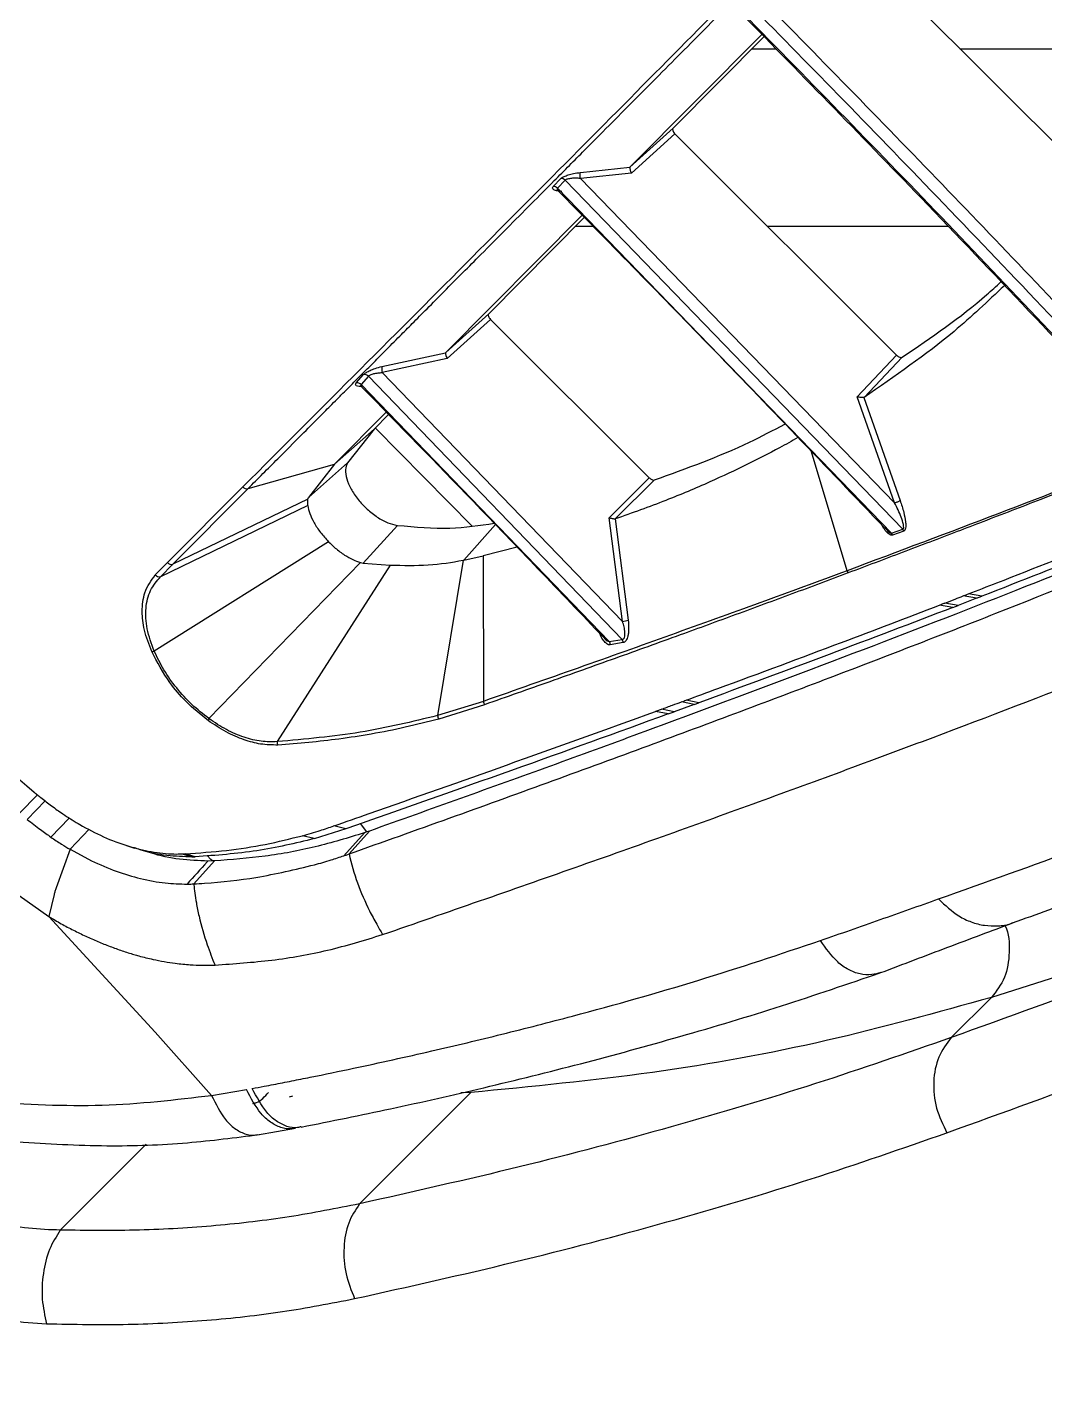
# Model space of a CAD drawing. Extents: x 939 to 1039, y 781 to 934.
# Drawn here: x 1020.95 to 1024.659, y 868.521 to 873.499 of the extents above; entities that cross this region are included whole.
import ezdxf

# ---------------------------------------------------------------- set-up
doc = ezdxf.new("R2010")
doc.units = 0
doc.header["$MEASUREMENT"] = 0
doc.layers.add('1', color=4, linetype='Continuous')

# ---------------------------------------------------------------- blocks, each defined once
blk = doc.blocks.new('Envoy')
at = {"layer": '1', "color": 3, "linetype": 'Continuous', "lineweight": 25}
for p, q in [((85.329, 74.6127), (86.193, 73.7501)), ((84.4929, 73.8152), (84.9731, 74.2987)), ((84.9813, 74.2903), (84.6502, 73.9569)), ((84.9377, 74.2464), (85.0241, 74.2464)), ((85.6958, 74.2464), (86.2106, 74.2464)), ((84.6502, 73.9569), (84.4929, 73.8152)), ((84.6569, 73.9361), (84.498, 73.7928)), ((84.6569, 73.9361), (85.4652, 73.1292)), ((84.2133, 73.7444), (84.2414, 73.7734)), ((84.498, 73.7928), (84.3121, 73.7733)), ((84.3121, 73.7733), (85.4579, 72.591)), ((84.3123, 73.7952), (84.4922, 73.8141)), ((84.4922, 73.8141), (84.4929, 73.8152)), ((84.2568, 73.7669), (84.2287, 73.738)), ((85.446, 72.4804), (84.2287, 73.738)), ((85.4873, 72.495), (84.2568, 73.7669)), ((83.8211, 73.139), (84.3183, 73.6394)), ((84.3265, 73.6311), (83.9781, 73.2803)), ((84.295, 73.5994), (84.3576, 73.5994)), ((84.9942, 73.5994), (85.6521, 73.5994)), ((83.9781, 73.2803), (83.8211, 73.139)), ((83.9849, 73.2595), (83.8266, 73.1171)), ((83.9849, 73.2595), (84.5629, 72.6824)), ((83.5885, 73.0877), (83.8205, 73.1383)), ((83.8205, 73.1383), (83.8211, 73.139)), ((85.3212, 72.9773), (85.4652, 73.1292)), ((83.8266, 73.1171), (83.59, 73.0657)), ((85.3465, 72.9755), (85.4852, 73.1218)), ((83.4953, 73.028), (83.5216, 73.0585)), ((83.5394, 73.0524), (83.5133, 73.022)), ((84.4648, 72.0932), (83.5394, 73.0524)), ((83.59, 73.0657), (84.4658, 72.1588)), ((83.5133, 73.022), (84.4175, 72.0852)), ((83.5162, 73.0133), (83.5155, 73.013)), ((85.4579, 72.591), (85.3212, 72.9773)), ((85.3465, 72.9755), (85.3451, 72.9749)), ((85.3451, 72.9749), (85.4778, 72.5992)), ((83.4163, 72.732), (83.6046, 72.9214)), ((83.613, 72.9128), (83.56, 72.8594)), ((83.56, 72.8594), (83.4163, 72.732)), ((83.56, 72.8594), (83.4633, 72.7365)), ((83.5644, 72.8638), (83.9192, 72.5041)), ((85.2845, 72.3435), (85.155, 72.7767)), ((83.1006, 72.6428), (83.4163, 72.732)), ((83.4633, 72.7365), (83.3212, 72.6104)), ((83.4163, 72.732), (83.3212, 72.6104)), ((84.4168, 72.5363), (84.5629, 72.6824)), ((84.4391, 72.532), (84.5818, 72.6743)), ((82.8068, 72.3731), (83.0815, 72.6491)), ((82.826, 72.3667), (83.1006, 72.6428)), ((83.3185, 72.5815), (82.7812, 72.3215)), ((83.3187, 72.6045), (82.826, 72.3667)), ((83.3185, 72.5815), (83.3187, 72.6045)), ((83.3187, 72.6045), (83.3212, 72.6104)), ((84.4658, 72.1588), (84.4168, 72.5363)), ((84.4391, 72.532), (84.4862, 72.1632)), ((83.6449, 72.5087), (83.5207, 72.3714)), ((84.0027, 72.5114), (83.8872, 72.382)), ((85.446, 72.4804), (85.4873, 72.495)), ((85.491, 72.4877), (85.4497, 72.4729)), ((83.3939, 72.4492), (82.7585, 72.0499)), ((84.0812, 72.4293), (83.9576, 72.3972)), ((83.885, 72.3815), (83.7917, 71.8155)), ((83.885, 72.3815), (83.8872, 72.382)), ((83.8872, 72.382), (83.9576, 72.3972)), ((83.9576, 72.3972), (83.9584, 71.8672)), ((82.7624, 72.328), (82.8068, 72.3731)), ((82.7812, 72.3215), (82.826, 72.3667)), ((83.51, 72.3735), (82.9577, 71.8041)), ((83.6186, 72.364), (83.2066, 71.7203)), ((83.51, 72.3735), (83.5207, 72.3714)), ((83.5207, 72.3714), (83.6186, 72.364)), ((85.7564, 72.243), (85.6896, 72.2172)), ((85.7564, 72.243), (85.7076, 72.2514)), ((85.7754, 72.2503), (85.7266, 72.2588)), ((85.7564, 72.243), (85.7754, 72.2503)), ((85.6697, 72.2095), (85.6211, 72.218)), ((85.6896, 72.2172), (85.641, 72.2257)), ((85.6697, 72.2095), (85.6896, 72.2172)), ((84.3966, 72.1012), (84.4031, 72.0935)), ((84.4175, 72.0852), (84.4648, 72.0932)), ((84.4686, 72.0814), (84.4213, 72.0733)), ((83.9584, 71.8672), (83.7917, 71.8155)), ((83.9627, 71.8547), (83.7956, 71.8027)), ((84.6325, 71.8212), (84.586, 71.8307)), ((84.6539, 71.829), (84.6074, 71.8385)), ((84.6325, 71.8212), (84.6539, 71.829)), ((84.7275, 71.856), (84.6539, 71.829)), ((84.7275, 71.856), (84.6809, 71.8653)), ((84.7441, 71.862), (84.6975, 71.8714)), ((84.7275, 71.856), (84.7441, 71.862)), ((82.333, 71.5265), (82.2677, 71.4598)), ((82.3614, 71.5039), (82.2957, 71.4369)), ((82.4489, 71.4419), (82.3821, 71.372)), ((82.4516, 71.3277), (82.5211, 71.4007)), ((82.4809, 71.4217), (82.4867, 71.4184)), ((83.4572, 71.4024), (83.3414, 71.3665)), ((83.4572, 71.4024), (83.4134, 71.413)), ((83.5245, 71.3879), (83.45, 71.3043)), ((83.5431, 71.3943), (83.4686, 71.3108)), ((83.5335, 71.391), (83.5108, 71.4213)), ((83.5335, 71.391), (83.5244, 71.3879)), ((83.543, 71.3943), (83.5335, 71.391)), ((82.6579, 71.3415), (82.6865, 71.3323)), ((83.3414, 71.3666), (83.299, 71.3774)), ((82.4516, 71.3277), (82.4006, 71.1872)), ((82.4516, 71.3277), (82.5295, 71.2861)), ((82.86, 71.3109), (82.8716, 71.3114)), ((82.86, 71.3109), (82.8961, 71.2999)), ((82.9083, 71.3003), (82.8716, 71.3114)), ((82.8961, 71.2999), (82.9083, 71.3003)), ((82.978, 71.2855), (82.9025, 71.2018)), ((82.9715, 71.2852), (82.954, 71.2847)), ((82.9779, 71.2855), (82.9715, 71.2852)), ((82.1775, 71.2215), (82.3747, 71.0824)), ((82.3935, 71.1631), (82.3747, 71.0824)), ((82.3746, 71.0823), (82.7615, 70.6606)), ((85.8104, 70.7877), (85.6641, 70.6414)), ((82.7615, 70.6606), (82.9679, 70.4307)), ((82.9679, 70.4308), (83.0951, 70.4518)), ((83.9125, 70.441), (83.507, 70.0354)), ((83.9125, 70.441), (83.8767, 70.44)), ((83.2624, 70.4274), (83.2505, 70.4244)), ((83.1347, 70.2871), (83.2731, 70.3108)), ((82.7294, 70.2526), (82.4161, 69.9394))]:
    blk.add_line(p, q, dxfattribs=at)
for centre, radius, start, end in [((84.2416, 73.7523), 0.021, 43.9909, 90.7619), ((84.2136, 73.7233), 0.021, 44.0308, 90.8951), ((83.6312, 73.0796), 0.0435, 169.31, 198.7564), ((83.4984, 73.0074), 0.0209, 44.4631, 98.4744), ((83.5245, 73.0377), 0.0209, 44.48, 98.0369), ((83.0967, 72.6629), 0.0205, 222.3086, 281.1047), ((85.4277, 72.4667), 0.0229, 15.5859, 36.712), ((85.4691, 72.4813), 0.0228, 16.1005, 36.8689), ((82.7778, 72.342), 0.0208, 222.3726, 279.4782), ((82.8221, 72.3869), 0.0206, 222.09, 281.0106), ((85.3071, 72.3492), 0.0233, 194.2761, 216.5812), ((84.4608, 72.2333), 0.0746, 273.8488, 289.9563), ((84.3981, 72.0724), 0.0232, 2.244, 33.3997), ((84.4454, 72.0804), 0.0232, 2.7002, 33.4447), ((82.7491, 72.0798), 0.0313, 270.6967, 287.5637), ((83.9828, 71.8686), 0.0245, 183.133, 214.445), ((82.9937, 71.7829), 0.0418, 149.4958, 159.7051), ((83.8166, 71.8161), 0.0249, 181.3268, 212.4437), ((83.2329, 71.7193), 0.0264, 177.9619, 205.5999)]:
    blk.add_arc(centre, radius, start, end, dxfattribs=at)
for points, knots in [([(89.809, 73.1964), (89.5672, 73.5178), (89.0861, 74.1572), (88.3075, 75.0685), (87.5102, 75.9534), (86.6882, 76.8119), (85.853, 77.645), (85.0072, 78.4568), (84.1409, 79.2387), (83.2433, 79.9958), (82.6155, 80.4655), (82.2998, 80.7017)], [0, 0, 0, 0, 0.113392, 0.225638, 0.337341, 0.448782, 0.560233, 0.669481, 0.778832, 0.888788, 1, 1, 1, 1]), ([(89.328, 72.7152), (89.2397, 72.8472), (89.0613, 73.1138), (88.7803, 73.5116), (88.4858, 73.9122), (88.1769, 74.3146), (87.8627, 74.707), (87.4882, 75.1562), (87.0421, 75.6661), (86.5027, 76.2493), (85.999, 76.7651), (85.5506, 77.2057), (85.1753, 77.5621), (84.8055, 77.9012), (84.4419, 78.2231), (84.0738, 78.5375), (83.6188, 78.9116), (83.0729, 79.3368), (82.4454, 79.7963), (82.0222, 80.0809), (81.8136, 80.2212)], [0, 0, 0, 0, 0.044709, 0.090349, 0.13691, 0.18438, 0.232745, 0.277955, 0.348418, 0.422679, 0.500679, 0.550525, 0.598903, 0.645795, 0.691185, 0.735062, 0.781563, 0.856423, 0.929252, 1, 1, 1, 1]), ([(84.6635, 76.8839), (84.6478, 76.8681), (84.6149, 76.835), (84.5621, 76.7819), (84.5039, 76.7234), (84.4398, 76.6589), (84.3698, 76.5885), (84.2897, 76.508), (84.2072, 76.425), (84.1239, 76.3413), (84.0461, 76.263), (83.9697, 76.1861), (83.905, 76.121), (83.8517, 76.0673), (83.8069, 76.0223), (83.7593, 75.9743), (83.7087, 75.9234), (83.6551, 75.8693), (83.5733, 75.7868), (83.464, 75.6766), (83.3184, 75.53), (83.161, 75.3716), (82.9909, 75.2005), (82.8182, 75.0267), (82.682, 74.8896), (82.5835, 74.7905), (82.5218, 74.7284), (82.4578, 74.6639), (82.3914, 74.5971), (82.3226, 74.5278), (82.2658, 74.4706), (82.2219, 74.4264), (82.1848, 74.389), (82.135, 74.339), (82.0674, 74.2709), (81.9835, 74.1864), (81.8829, 74.0851), (81.8094, 74.011), (81.77, 73.9713)], [0, 0, 0, 0, 0.020725, 0.043459, 0.068203, 0.094957, 0.123719, 0.154491, 0.191833, 0.221797, 0.251605, 0.281257, 0.308509, 0.323986, 0.340419, 0.357809, 0.376156, 0.395459, 0.415718, 0.463883, 0.511317, 0.567457, 0.624789, 0.681766, 0.736941, 0.755717, 0.775071, 0.795005, 0.815518, 0.83661, 0.858281, 0.867297, 0.876345, 0.891858, 0.911979, 0.93671, 0.96605, 1, 1, 1, 1]), ([(84.668, 76.8614), (84.5714, 76.7645), (84.3782, 76.5706), (84.0587, 76.2507), (83.7216, 75.9129), (83.3681, 75.5577), (82.9987, 75.1868), (82.6116, 74.7965), (82.2074, 74.3879), (81.92, 74.0974), (81.7763, 73.9522)], [0, 0, 0, 0, 0.1249883, 0.249985, 0.3749887, 0.4999977, 0.625005, 0.7500087, 0.8750078, 1, 1, 1, 1]), ([(83.0815, 72.6491), (83.2259, 72.7936), (83.5147, 73.0827), (83.9207, 73.4895), (84.3085, 73.8791), (84.677, 74.2509), (85.0294, 74.6072), (85.3647, 74.9469), (85.682, 75.2689), (85.8741, 75.4638), (85.9702, 75.5613)], [0, 0, 0, 0, 0.124992, 0.249991, 0.374994, 0.500001, 0.625009, 0.750013, 0.875011, 1, 1, 1, 1]), ([(83.1006, 72.6428), (83.1368, 72.6791), (83.2023, 72.7449), (83.2889, 72.8319), (83.3546, 72.8979), (83.3998, 72.9433), (83.4265, 72.9702), (83.4515, 72.9953), (83.4813, 73.0253), (83.5207, 73.0649), (83.5599, 73.1043), (83.6043, 73.149), (83.6507, 73.1957), (83.7022, 73.2474), (83.7562, 73.3017), (83.8179, 73.3639), (83.8833, 73.4296), (83.9593, 73.5061), (84.0424, 73.5897), (84.1317, 73.6796), (84.2263, 73.7748), (84.3209, 73.87), (84.4167, 73.9665), (84.5114, 74.0618), (84.6065, 74.1576), (84.7053, 74.2571), (84.8046, 74.3572), (84.9105, 74.4638), (85.0189, 74.5732), (85.1282, 74.6833), (85.2352, 74.7912), (85.3396, 74.8966), (85.5044, 75.0629), (85.7284, 75.2893), (85.9035, 75.4666), (85.9927, 75.5568)], [0, 0, 0, 0, 0.031102, 0.056282, 0.075541, 0.088878, 0.096293, 0.099337, 0.111164, 0.122963, 0.134733, 0.146474, 0.1633, 0.177064, 0.193684, 0.213162, 0.234458, 0.254875, 0.284974, 0.313681, 0.340994, 0.377161, 0.406953, 0.436616, 0.472631, 0.504105, 0.538698, 0.576408, 0.616164, 0.655115, 0.695362, 0.734534, 0.772763, 0.884269, 1, 1, 1, 1]), ([(85.5108, 75.0366), (85.6068, 74.9381), (85.8087, 74.731), (86.1239, 74.4027), (86.4658, 74.0415), (86.8338, 73.6465), (87.0851, 73.3696), (87.2156, 73.226)], [0, 0, 0, 0, 0.165885, 0.348821, 0.548818, 0.765883, 1, 1, 1, 1]), ([(85.5611, 75.0519), (85.8287, 74.7762), (86.3639, 74.2249), (86.8837, 73.6593), (87.1436, 73.3764)], [0, 0, 0, 0, 0.4999478, 1, 1, 1, 1]), ([(85.4804, 75.0043), (85.5314, 74.9521), (85.632, 74.849), (85.7756, 74.7008), (85.9057, 74.5658), (86.0178, 74.449), (86.1119, 74.3503), (86.1912, 74.267), (86.2796, 74.1737), (86.3944, 74.0521), (86.5497, 73.8864), (86.7384, 73.6833), (86.9499, 73.4537), (87.0973, 73.2908), (87.1715, 73.2089)], [0, 0, 0, 0, 0.088769, 0.175087, 0.25106, 0.316688, 0.371969, 0.416904, 0.456579, 0.528271, 0.620327, 0.732748, 0.86553, 1, 1, 1, 1]), ([(87.1947, 73.1903), (86.9137, 73.498), (86.3516, 74.1133), (85.771, 74.7116), (85.4807, 75.0107)], [0, 0, 0, 0, 0.500025, 1, 1, 1, 1]), ([(86.3972, 72.8792), (86.2634, 73.0218), (86.0034, 73.2989), (85.6208, 73.6986), (85.2594, 74.072), (85.0245, 74.3112), (84.911, 74.4269)], [0, 0, 0, 0, 0.273502, 0.531333, 0.773495, 1, 1, 1, 1]), ([(84.9654, 74.4352), (85.1954, 74.2004), (85.6555, 73.7308), (86.1072, 73.2533), (86.333, 73.0145)], [0, 0, 0, 0, 0.499965, 1, 1, 1, 1]), ([(84.8781, 74.3963), (85.1041, 74.1657), (85.5963, 73.6637), (86.0784, 73.1521), (86.3392, 72.8755)], [0, 0, 0, 0, 0.4592433, 1, 1, 1, 1]), ([(86.3661, 72.8541), (86.1212, 73.1141), (85.6314, 73.6342), (85.1314, 74.1446), (84.8814, 74.3998)], [0, 0, 0, 0, 0.500017, 1, 1, 1, 1]), ([(84.6502, 73.9569), (84.6494, 73.9558), (84.648, 73.9535), (84.649, 73.948), (84.6518, 73.9418), (84.6552, 73.938), (84.6569, 73.9361)], [0, 0, 0, 0, 0.256602, 0.510394, 0.754964, 1, 1, 1, 1]), ([(84.2414, 73.7734), (84.2428, 73.7746), (84.2456, 73.7771), (84.2542, 73.7816), (84.2679, 73.7867), (84.2885, 73.792), (84.3038, 73.7941), (84.3123, 73.7952)], [0, 0, 0, 0, 0.120645, 0.245368, 0.458191, 0.700152, 1, 1, 1, 1]), ([(84.3121, 73.7733), (84.3066, 73.7738), (84.2957, 73.7747), (84.2794, 73.774), (84.2673, 73.7719), (84.2599, 73.7694), (84.2578, 73.7677), (84.2568, 73.7669)], [0, 0, 0, 0, 0.263333, 0.522141, 0.769651, 0.887111, 1, 1, 1, 1]), ([(84.3121, 73.7733), (84.3118, 73.7757), (84.3113, 73.7803), (84.3111, 73.7867), (84.3114, 73.7921), (84.312, 73.7941), (84.3123, 73.7952)], [0, 0, 0, 0, 0.264673, 0.500022, 0.735365, 1, 1, 1, 1]), ([(84.4922, 73.8141), (84.4921, 73.8132), (84.4919, 73.8113), (84.4929, 73.8061), (84.495, 73.7997), (84.497, 73.7952), (84.498, 73.7928)], [0, 0, 0, 0, 0.229815, 0.481901, 0.73009, 1, 1, 1, 1]), ([(84.2448, 73.7259), (84.2375, 73.7266), (84.2242, 73.7279), (84.2131, 73.7329), (84.2092, 73.7385), (84.212, 73.7425), (84.2133, 73.7444)], [0, 0, 0, 0, 0.327748, 0.598071, 0.816037, 1, 1, 1, 1]), ([(84.2268, 73.733), (84.4111, 73.5454), (84.8118, 73.1376), (85.2066, 72.7241), (85.4198, 72.5008)], [0, 0, 0, 0, 0.459999, 1, 1, 1, 1]), ([(84.2287, 73.738), (84.2281, 73.7371), (84.227, 73.7352), (84.2277, 73.7319), (84.2303, 73.7299), (84.2318, 73.7287)], [0, 0, 0, 0, 0.28994, 0.592158, 1, 1, 1, 1]), ([(91.2045, 73.4525), (90.9784, 73.2902), (90.5261, 72.9657), (89.8102, 72.5201), (89.0674, 72.1052), (88.2956, 71.724), (87.4955, 71.3766), (86.6699, 71.0606), (86.0969, 70.8786), (85.8104, 70.7877)], [0, 0, 0, 0, 0.142857, 0.285714, 0.428571, 0.571429, 0.714286, 0.857143, 1, 1, 1, 1]), ([(85.8579, 73.3825), (85.7978, 73.3259), (85.64, 73.1769), (85.4588, 73.0526), (85.3465, 72.9755)], [0, 0, 0, 0, 0.380411, 1, 1, 1, 1]), ([(85.4852, 73.1218), (85.5917, 73.194), (85.7175, 73.2792), (85.828, 73.3806), (85.845, 73.3961)], [0, 0, 0, 0, 0.846466, 1, 1, 1, 1]), ([(88.3706, 73.3471), (88.2889, 73.3074), (88.123, 73.2268), (87.8463, 73.0972), (87.5429, 72.9592), (87.2098, 72.8121), (86.8463, 72.6563), (86.4569, 72.4944), (85.9973, 72.3089), (85.4647, 72.1007), (84.8503, 71.8683), (84.2136, 71.6339), (83.7653, 71.4737), (83.543, 71.3943)], [0, 0, 0, 0, 0.073434, 0.149042, 0.226912, 0.307125, 0.389668, 0.474472, 0.55786, 0.670736, 0.782355, 0.892082, 1, 1, 1, 1]), ([(83.9781, 73.2803), (83.9774, 73.2792), (83.9759, 73.2769), (83.9769, 73.2714), (83.9798, 73.2652), (83.9832, 73.2614), (83.9849, 73.2595)], [0, 0, 0, 0, 0.254743, 0.507516, 0.753221, 1, 1, 1, 1]), ([(83.4686, 71.3108), (83.5911, 71.3544), (83.959, 71.4856), (84.5441, 71.6987), (85.2091, 71.9476), (85.834, 72.1895), (86.4154, 72.423), (86.9533, 72.6483), (87.446, 72.8637), (87.8984, 73.0695), (88.161, 73.196), (88.2922, 73.2592)], [0, 0, 0, 0, 0.059169, 0.177623, 0.296079, 0.414529, 0.53298, 0.649693, 0.766504, 0.883304, 1, 1, 1, 1]), ([(83.8205, 73.1383), (83.8203, 73.1374), (83.8199, 73.1355), (83.821, 73.1303), (83.8232, 73.1238), (83.8254, 73.1194), (83.8266, 73.1171)], [0, 0, 0, 0, 0.233745, 0.48865, 0.733831, 1, 1, 1, 1]), ([(85.4652, 73.1292), (85.4669, 73.1276), (85.4705, 73.1244), (85.4763, 73.1215), (85.4817, 73.1203), (85.484, 73.1213), (85.4852, 73.1218)], [0, 0, 0, 0, 0.245475, 0.493035, 0.743966, 1, 1, 1, 1]), ([(83.5216, 73.0585), (83.5228, 73.0598), (83.5254, 73.0624), (83.5331, 73.0676), (83.5456, 73.074), (83.5652, 73.0818), (83.5801, 73.0856), (83.5885, 73.0877)], [0, 0, 0, 0, 0.119803, 0.242112, 0.452944, 0.691239, 1, 1, 1, 1]), ([(83.5155, 73.0147), (83.5118, 73.0146), (83.5025, 73.0142), (83.4947, 73.0171), (83.4913, 73.0219), (83.494, 73.0261), (83.4953, 73.028)], [0, 0, 0, 0, 0.205767, 0.517419, 0.780434, 1, 1, 1, 1]), ([(83.5394, 73.0524), (83.5403, 73.0533), (83.5421, 73.0551), (83.5486, 73.0585), (83.5594, 73.0622), (83.5746, 73.0651), (83.5849, 73.0655), (83.59, 73.0657)], [0, 0, 0, 0, 0.115776, 0.234875, 0.482836, 0.739883, 1, 1, 1, 1]), ([(83.5157, 73.0135), (83.5144, 73.0145), (83.5121, 73.0161), (83.5117, 73.0192), (83.5128, 73.0211), (83.5133, 73.022)], [0, 0, 0, 0, 0.412803, 0.711572, 1, 1, 1, 1]), ([(83.5153, 73.0131), (83.6507, 72.8746), (83.9463, 72.5723), (84.238, 72.2664), (84.3961, 72.1007)], [0, 0, 0, 0, 0.458219, 1, 1, 1, 1]), ([(85.3451, 72.9749), (85.344, 72.9747), (85.3416, 72.9744), (85.3358, 72.9747), (85.3287, 72.9756), (85.3237, 72.9767), (85.3212, 72.9773)], [0, 0, 0, 0, 0.208738, 0.461611, 0.721606, 1, 1, 1, 1]), ([(84.5818, 72.6743), (84.7001, 72.7169), (84.8656, 72.7766), (85.0151, 72.8555), (85.0577, 72.8781)], [0, 0, 0, 0, 0.714676, 1, 1, 1, 1]), ([(85.1052, 72.8286), (85.0829, 72.8161), (85.0228, 72.7824), (84.9162, 72.7279), (84.7786, 72.6634), (84.6186, 72.5959), (84.5011, 72.554), (84.4391, 72.532)], [0, 0, 0, 0, 0.107662, 0.289817, 0.499257, 0.735985, 1, 1, 1, 1]), ([(83.4633, 72.7365), (83.4601, 72.7286), (83.4537, 72.7128), (83.4589, 72.679), (83.4747, 72.6415), (83.5006, 72.6029), (83.534, 72.5671), (83.5716, 72.5376), (83.6105, 72.5161), (83.6334, 72.5112), (83.6449, 72.5087)], [0, 0, 0, 0, 0.125007, 0.250005, 0.375, 0.500001, 0.625002, 0.750003, 0.875004, 1, 1, 1, 1]), ([(86.3538, 72.7523), (86.1836, 72.6858), (85.8432, 72.5526), (85.4708, 72.4132), (85.2845, 72.3435)], [0, 0, 0, 0, 0.500001, 1, 1, 1, 1]), ([(86.3569, 72.747), (86.3165, 72.731), (86.2354, 72.6988), (86.1131, 72.651), (85.9961, 72.6055), (85.8854, 72.5627), (85.7838, 72.5236), (85.6513, 72.4728), (85.4889, 72.4109), (85.3544, 72.3602), (85.2884, 72.3354)], [0, 0, 0, 0, 0.1201, 0.24139, 0.35664, 0.456541, 0.555683, 0.64174, 0.824069, 1, 1, 1, 1]), ([(84.5629, 72.6824), (84.5645, 72.681), (84.5678, 72.678), (84.573, 72.6752), (84.578, 72.6736), (84.5805, 72.6741), (84.5818, 72.6743)], [0, 0, 0, 0, 0.2465727, 0.4947488, 0.7451637, 1, 1, 1, 1]), ([(85.888, 71.0596), (85.976, 71.0912), (86.1652, 71.1594), (86.4367, 71.2593), (86.6993, 71.3574), (86.9336, 71.4463), (87.1415, 71.5264), (87.3133, 71.5935), (87.4541, 71.6492), (87.5678, 71.6945), (87.6684, 71.735), (87.7569, 71.771), (87.8396, 71.8047), (87.9327, 71.8431), (88.0442, 71.8894), (88.1761, 71.9448), (88.3202, 72.0063), (88.475, 72.0733), (88.6386, 72.1455), (88.8014, 72.2189), (88.9617, 72.2927), (89.1177, 72.3664), (89.255, 72.433), (89.3741, 72.4925), (89.4485, 72.5305), (89.4966, 72.5555), (89.5192, 72.5673), (89.5416, 72.5791), (89.5639, 72.5909), (89.5864, 72.6029), (89.608, 72.6145), (89.6222, 72.6222), (89.6289, 72.6258)], [0, 0, 0, 0, 0.051244, 0.110301, 0.165018, 0.215385, 0.261402, 0.303072, 0.332764, 0.359773, 0.384098, 0.405739, 0.425036, 0.445919, 0.47641, 0.511284, 0.55054, 0.594182, 0.642212, 0.694632, 0.744388, 0.797542, 0.854094, 0.893282, 0.93395, 0.943286, 0.952689, 0.962136, 0.971613, 0.98125, 0.991199, 1, 1, 1, 1]), ([(83.3185, 72.5815), (83.3203, 72.572), (83.3241, 72.5531), (83.3402, 72.5185), (83.3632, 72.4827), (83.3837, 72.4603), (83.3939, 72.4492)], [0, 0, 0, 0, 0.247887, 0.49803, 0.749146, 1, 1, 1, 1]), ([(85.4579, 72.591), (85.46, 72.5916), (85.4639, 72.593), (85.4694, 72.5951), (85.4744, 72.5973), (85.4766, 72.5986), (85.4778, 72.5992)], [0, 0, 0, 0, 0.262317, 0.49762, 0.735665, 1, 1, 1, 1]), ([(85.4873, 72.495), (85.4878, 72.4952), (85.4888, 72.4955), (85.4899, 72.4967), (85.4906, 72.4986), (85.4912, 72.5034), (85.4892, 72.5171), (85.4791, 72.5482), (85.4665, 72.5737), (85.4579, 72.591)], [0, 0, 0, 0, 0.02509, 0.050077, 0.075759, 0.10256, 0.218802, 0.472548, 1, 1, 1, 1]), ([(85.4778, 72.5992), (85.4825, 72.5849), (85.4909, 72.5596), (85.4971, 72.5286), (85.4986, 72.5093), (85.4979, 72.4985), (85.4958, 72.492), (85.4933, 72.4888), (85.4918, 72.4881), (85.491, 72.4877)], [0, 0, 0, 0, 0.361173, 0.63758, 0.749067, 0.842503, 0.923908, 0.961843, 1, 1, 1, 1]), ([(85.7266, 72.2588), (85.7614, 72.2723), (85.9354, 72.3399), (86.2127, 72.4497), (86.443, 72.5439), (86.5457, 72.5859)], [0, 0, 0, 0, 0.121707, 0.608577, 1, 1, 1, 1]), ([(86.5959, 72.5781), (86.4646, 72.5244), (86.2017, 72.4169), (85.9176, 72.3059), (85.7754, 72.2503)], [0, 0, 0, 0, 0.499515, 1, 1, 1, 1]), ([(84.4391, 72.532), (84.4379, 72.5318), (84.4353, 72.5316), (84.4295, 72.5326), (84.4239, 72.5339), (84.4196, 72.5353), (84.4176, 72.536), (84.4168, 72.5363)], [0, 0, 0, 0, 0.248517, 0.499149, 0.755057, 0.909476, 1, 1, 1, 1]), ([(83.6449, 72.5087), (83.7101, 72.5029), (83.8363, 72.4916), (83.945, 72.5085), (83.9976, 72.5166)], [0, 0, 0, 0, 0.5161228, 1, 1, 1, 1]), ([(85.4497, 72.4729), (85.4479, 72.4727), (85.4441, 72.4723), (85.4349, 72.4777), (85.4232, 72.4883), (85.4157, 72.5021), (85.4122, 72.5087)], [0, 0, 0, 0, 0.137247, 0.299027, 0.667665, 1, 1, 1, 1]), ([(85.4209, 72.5018), (85.4262, 72.4952), (85.4329, 72.4868), (85.4419, 72.4809), (85.4446, 72.4806), (85.446, 72.4804)], [0, 0, 0, 0, 0.66896, 0.841735, 1, 1, 1, 1]), ([(83.3939, 72.4492), (83.402, 72.4413), (83.4207, 72.4231), (83.4511, 72.4006), (83.4829, 72.3829), (83.501, 72.3766), (83.51, 72.3735)], [0, 0, 0, 0, 0.216036, 0.501809, 0.752063, 1, 1, 1, 1]), ([(83.6186, 72.364), (83.6658, 72.3628), (83.7597, 72.3604), (83.8434, 72.3745), (83.885, 72.3815)], [0, 0, 0, 0, 0.5027273, 1, 1, 1, 1]), ([(82.7494, 72.0485), (82.7394, 72.075), (82.7202, 72.1257), (82.7123, 72.1991), (82.721, 72.2715), (82.7477, 72.3079), (82.7624, 72.328)], [0, 0, 0, 0, 0.234951, 0.448748, 0.695473, 1, 1, 1, 1]), ([(85.2845, 72.3435), (85.0734, 72.2658), (84.651, 72.1106), (84.1893, 71.9483), (83.9584, 71.8672)], [0, 0, 0, 0, 0.499999, 1, 1, 1, 1]), ([(85.2884, 72.3354), (85.2203, 72.3098), (85.0857, 72.2595), (84.881, 72.184), (84.6665, 72.1057), (84.4407, 72.0243), (84.2033, 71.9396), (84.0424, 71.8828), (83.9627, 71.8547)], [0, 0, 0, 0, 0.163056, 0.322155, 0.477291, 0.654545, 0.828775, 1, 1, 1, 1]), ([(90.0118, 72.3492), (89.9275, 72.3102), (89.759, 72.2322), (89.4584, 72.1011), (89.1219, 71.9592), (88.7454, 71.8054), (88.3297, 71.6398), (87.8744, 71.4624), (87.3802, 71.2737), (86.8468, 71.0736), (86.2782, 70.8637), (85.8689, 70.7155), (85.6641, 70.6414)], [0, 0, 0, 0, 0.099743, 0.199501, 0.29929, 0.399122, 0.499015, 0.598986, 0.699055, 0.799237, 0.899545, 1, 1, 1, 1]), ([(81.454, 72.3204), (81.5029, 72.2725), (81.6495, 72.1289), (81.9357, 71.8622), (82.18, 71.6556), (82.3208, 71.5366)], [0, 0, 0, 0, 0.174775, 0.524459, 1, 1, 1, 1]), ([(82.7585, 72.0499), (82.7486, 72.0775), (82.7289, 72.1324), (82.7256, 72.2084), (82.7412, 72.2743), (82.7679, 72.3058), (82.7812, 72.3215)], [0, 0, 0, 0, 0.250874, 0.501174, 0.750896, 1, 1, 1, 1]), ([(85.641, 72.2257), (85.6535, 72.2305), (85.6757, 72.2391), (85.6979, 72.2476), (85.7076, 72.2514)], [0, 0, 0, 0, 0.559858, 1, 1, 1, 1]), ([(85.7076, 72.2514), (85.7103, 72.2524), (85.7166, 72.2549), (85.7229, 72.2573), (85.7266, 72.2588)], [0, 0, 0, 0, 0.41433, 1, 1, 1, 1]), ([(84.6975, 71.8714), (84.7361, 71.8856), (84.9294, 71.9566), (85.2417, 72.0728), (85.5031, 72.1728), (85.6211, 72.218)], [0, 0, 0, 0, 0.120537, 0.602729, 1, 1, 1, 1]), ([(85.6697, 72.2095), (85.5211, 72.1526), (85.2232, 72.0386), (84.9041, 71.921), (84.7441, 71.862)], [0, 0, 0, 0, 0.498611, 1, 1, 1, 1]), ([(85.6211, 72.218), (85.6238, 72.219), (85.6304, 72.2216), (85.6371, 72.2241), (85.641, 72.2257)], [0, 0, 0, 0, 0.408354, 1, 1, 1, 1]), ([(84.4648, 72.0932), (84.4657, 72.0932), (84.4675, 72.0933), (84.4699, 72.0947), (84.4718, 72.0972), (84.4737, 72.1017), (84.4748, 72.1089), (84.4747, 72.1219), (84.472, 72.139), (84.4679, 72.1522), (84.4658, 72.1588)], [0, 0, 0, 0, 0.055256, 0.109456, 0.164075, 0.220449, 0.33931, 0.465351, 0.728703, 1, 1, 1, 1]), ([(84.4862, 72.1632), (84.4874, 72.151), (84.489, 72.1341), (84.487, 72.1129), (84.4844, 72.1012), (84.481, 72.0921), (84.477, 72.0862), (84.4728, 72.0826), (84.47, 72.0818), (84.4686, 72.0814)], [0, 0, 0, 0, 0.370558, 0.515338, 0.645798, 0.749893, 0.847101, 0.922814, 1, 1, 1, 1]), ([(84.4213, 72.0733), (84.4193, 72.0733), (84.4149, 72.0732), (84.4067, 72.0778), (84.3963, 72.0888), (84.3875, 72.1018), (84.3838, 72.1122), (84.3831, 72.1143)], [0, 0, 0, 0, 0.130334, 0.276606, 0.551046, 0.912001, 1, 1, 1, 1]), ([(84.4031, 72.0935), (84.4055, 72.0914), (84.4101, 72.0873), (84.4151, 72.0859), (84.4175, 72.0852)], [0, 0, 0, 0, 0.519348, 1, 1, 1, 1]), ([(82.9546, 71.7974), (82.927, 71.8198), (82.8765, 71.8607), (82.8031, 71.9468), (82.7696, 72.0102), (82.7494, 72.0485)], [0, 0, 0, 0, 0.323172, 0.591119, 1, 1, 1, 1]), ([(82.9577, 71.8041), (82.9367, 71.8207), (82.8946, 71.854), (82.8393, 71.9152), (82.7916, 71.9811), (82.7695, 72.027), (82.7585, 72.0499)], [0, 0, 0, 0, 0.250155, 0.50035, 0.75037, 1, 1, 1, 1]), ([(85.6487, 70.2943), (85.8522, 70.3682), (86.2591, 70.5157), (86.8242, 70.7253), (87.3542, 70.9253), (87.8451, 71.1143), (88.2974, 71.2922), (88.7105, 71.4586), (89.0846, 71.6136), (89.4192, 71.7567), (89.7181, 71.8892), (89.886, 71.9682), (89.9699, 72.0077)], [0, 0, 0, 0, 0.100467, 0.200771, 0.300938, 0.400986, 0.500935, 0.600809, 0.700633, 0.800426, 0.900208, 1, 1, 1, 1]), ([(83.5912, 71.017), (83.8277, 71.099), (84.3026, 71.2636), (84.9693, 71.5027), (85.6067, 71.7374), (85.9984, 71.8884), (86.1943, 71.964)], [0, 0, 0, 0, 0.2473432, 0.4967568, 0.7482383, 1, 1, 1, 1]), ([(83.4134, 71.413), (83.4562, 71.428), (83.6704, 71.5028), (84.0687, 71.6434), (84.4067, 71.7658), (84.586, 71.8307)], [0, 0, 0, 0, 0.105034, 0.525214, 1, 1, 1, 1]), ([(84.586, 71.8307), (84.589, 71.8318), (84.5961, 71.8344), (84.6032, 71.837), (84.6074, 71.8385)], [0, 0, 0, 0, 0.413341, 1, 1, 1, 1]), ([(84.6074, 71.8385), (84.6211, 71.8435), (84.6457, 71.8525), (84.6701, 71.8614), (84.6809, 71.8653)], [0, 0, 0, 0, 0.559833, 1, 1, 1, 1]), ([(84.6809, 71.8653), (84.6837, 71.8664), (84.6892, 71.8684), (84.6947, 71.8704), (84.6975, 71.8714)], [0, 0, 0, 0, 0.499977, 1, 1, 1, 1]), ([(83.2091, 71.7079), (83.1885, 71.7081), (83.1496, 71.7084), (83.0851, 71.726), (83.02, 71.7537), (82.9765, 71.7827), (82.9546, 71.7974)], [0, 0, 0, 0, 0.263725, 0.496596, 0.74674, 1, 1, 1, 1]), ([(83.2066, 71.7203), (83.1875, 71.7197), (83.1494, 71.7187), (83.0861, 71.7348), (83.0211, 71.7619), (82.9789, 71.79), (82.9577, 71.8041)], [0, 0, 0, 0, 0.249503, 0.499492, 0.749734, 1, 1, 1, 1]), ([(83.7917, 71.8155), (83.6993, 71.793), (83.5145, 71.748), (83.3092, 71.7295), (83.2066, 71.7203)], [0, 0, 0, 0, 0.499993, 1, 1, 1, 1]), ([(83.7956, 71.8027), (83.7553, 71.7923), (83.6752, 71.7717), (83.5535, 71.7478), (83.4357, 71.7297), (83.3222, 71.7164), (83.2468, 71.7107), (83.2091, 71.7079)], [0, 0, 0, 0, 0.2198746, 0.4371192, 0.6361754, 0.8183832, 1, 1, 1, 1]), ([(84.6325, 71.8212), (84.4441, 71.753), (84.066, 71.616), (83.6606, 71.4738), (83.4572, 71.4024)], [0, 0, 0, 0, 0.498267, 1, 1, 1, 1]), ([(82.3208, 71.5366), (82.3248, 71.5333), (82.3327, 71.5267), (82.3407, 71.5202), (82.3447, 71.5169)], [0, 0, 0, 0, 0.4999883, 1, 1, 1, 1]), ([(82.3447, 71.5169), (82.3579, 71.5064), (82.3843, 71.4854), (82.4297, 71.4532), (82.4622, 71.4332), (82.4809, 71.4217)], [0, 0, 0, 0, 0.298801, 0.597593, 1, 1, 1, 1]), ([(85.6182, 71.147), (85.7907, 71.2085), (86.1359, 71.3314), (86.4526, 71.4501), (86.611, 71.5094)], [0, 0, 0, 0, 0.499921, 1, 1, 1, 1]), ([(82.2957, 71.4369), (82.3116, 71.4242), (82.34, 71.4015), (82.3692, 71.381), (82.3821, 71.372)], [0, 0, 0, 0, 0.55998, 1, 1, 1, 1]), ([(82.4867, 71.4184), (82.5156, 71.4027), (82.5741, 71.371), (82.6621, 71.3384), (82.7485, 71.3172), (82.814, 71.3102), (82.8502, 71.3107), (82.86, 71.3109)], [0, 0, 0, 0, 0.226396, 0.457625, 0.68397, 0.91481, 1, 1, 1, 1]), ([(83.5244, 71.3879), (83.4654, 71.3697), (83.35, 71.3341), (83.1666, 71.3003), (83.04, 71.2904), (82.9779, 71.2855)], [0, 0, 0, 0, 0.347623, 0.680411, 1, 1, 1, 1]), ([(83.299, 71.3774), (83.3207, 71.3835), (83.3595, 71.3945), (83.3969, 71.4074), (83.4134, 71.413)], [0, 0, 0, 0, 0.560272, 1, 1, 1, 1]), ([(82.3821, 71.372), (82.395, 71.3634), (82.418, 71.3479), (82.4414, 71.3339), (82.4516, 71.3277)], [0, 0, 0, 0, 0.559996, 1, 1, 1, 1]), ([(82.8961, 71.2999), (82.8659, 71.3008), (82.8054, 71.3027), (82.7337, 71.316), (82.6933, 71.331), (82.6861, 71.3336)], [0, 0, 0, 0, 0.449374, 0.902391, 1, 1, 1, 1]), ([(82.8716, 71.3114), (82.922, 71.3149), (83.022, 71.3218), (83.1648, 71.3439), (83.2542, 71.3662), (83.299, 71.3774)], [0, 0, 0, 0, 0.33684, 0.667854, 1, 1, 1, 1]), ([(83.3414, 71.3666), (83.273, 71.3501), (83.1357, 71.3169), (82.9843, 71.3059), (82.9083, 71.3004)], [0, 0, 0, 0, 0.498217, 1, 1, 1, 1]), ([(82.5295, 71.2861), (82.5596, 71.2726), (82.6197, 71.2458), (82.7102, 71.2193), (82.7973, 71.203), (82.8521, 71.2016), (82.8784, 71.201)], [0, 0, 0, 0, 0.251131, 0.500008, 0.76052, 1, 1, 1, 1]), ([(82.954, 71.2847), (82.92, 71.2862), (82.8528, 71.2891), (82.7758, 71.3037), (82.7343, 71.3193), (82.7287, 71.3214)], [0, 0, 0, 0, 0.471116, 0.929149, 1, 1, 1, 1]), ([(82.9541, 71.2847), (82.9531, 71.2837), (82.9279, 71.2558), (82.9027, 71.2278), (82.8784, 71.201)], [0, 0, 0, 0, 0.036679, 1, 1, 1, 1]), ([(82.9715, 71.2852), (82.9669, 71.289), (82.9597, 71.295), (82.9555, 71.3023), (82.954, 71.3049)], [0, 0, 0, 0, 0.64213, 1, 1, 1, 1]), ([(83.3426, 71.2713), (83.3629, 71.2771), (83.3993, 71.2874), (83.4345, 71.2992), (83.45, 71.3044)], [0, 0, 0, 0, 0.559995, 1, 1, 1, 1]), ([(83.45, 71.3043), (83.4535, 71.3055), (83.4597, 71.3076), (83.4659, 71.3098), (83.4686, 71.3108)], [0, 0, 0, 0, 0.5599821, 1, 1, 1, 1]), ([(83.4686, 71.3108), (83.4779, 71.2751), (83.4965, 71.2038), (83.5275, 71.1369), (83.5431, 71.1034)], [0, 0, 0, 0, 0.499225, 1, 1, 1, 1]), ([(82.9025, 71.2018), (82.9155, 71.2026), (82.993, 71.2072), (83.1442, 71.2236), (83.2725, 71.2545), (83.3426, 71.2713)], [0, 0, 0, 0, 0.084044, 0.500032, 1, 1, 1, 1]), ([(82.4006, 71.1872), (82.3992, 71.1827), (82.3967, 71.1746), (82.3945, 71.1666), (82.3935, 71.1631)], [0, 0, 0, 0, 0.55984, 1, 1, 1, 1]), ([(82.8784, 71.201), (82.8829, 71.201), (82.891, 71.2012), (82.899, 71.2016), (82.9025, 71.2018)], [0, 0, 0, 0, 0.559993, 1, 1, 1, 1]), ([(82.9025, 71.2018), (82.9026, 71.2006), (82.9037, 71.1895), (82.9065, 71.1662), (82.9126, 71.1281), (82.9254, 71.0641), (82.9473, 70.9873), (82.9702, 70.9303), (82.9801, 70.9059)], [0, 0, 0, 0, 0.011138, 0.106824, 0.223109, 0.38137, 0.734804, 1, 1, 1, 1]), ([(85.1876, 70.9952), (85.2605, 71.0207), (85.4063, 71.0717), (85.5476, 71.1219), (85.6182, 71.147)], [0, 0, 0, 0, 0.50007, 1, 1, 1, 1]), ([(85.6188, 71.1462), (85.6421, 71.1236), (85.678, 71.089), (85.7374, 71.0615), (85.7858, 71.0487), (85.8342, 71.0483), (85.8695, 71.0506), (85.8855, 71.0595), (85.8875, 71.0606)], [0, 0, 0, 0, 0.307602, 0.472936, 0.641711, 0.810469, 0.975772, 1, 1, 1, 1]), ([(82.3747, 71.0824), (82.3895, 71.0737), (82.4192, 71.0563), (82.464, 71.0327), (82.5086, 71.0109), (82.5531, 70.9912), (82.5973, 70.9734), (82.6412, 70.9577), (82.6762, 70.9466), (82.7139, 70.9359), (82.7646, 70.9235), (82.8273, 70.9126), (82.8864, 70.9067), (82.9285, 70.905), (82.9584, 70.905), (82.9741, 70.9056), (82.9801, 70.9059)], [0, 0, 0, 0, 0.07233, 0.144309, 0.215904, 0.287068, 0.35786, 0.428419, 0.498886, 0.527671, 0.612269, 0.747355, 0.840992, 0.914589, 0.967689, 1, 1, 1, 1]), ([(83.5431, 71.1035), (83.5518, 71.087), (83.5673, 71.0578), (83.5839, 71.0295), (83.5912, 71.017)], [0, 0, 0, 0, 0.561959, 1, 1, 1, 1]), ([(86.0734, 64.3603), (85.8506, 64.6539), (85.405, 65.2411), (84.7056, 66.1061), (83.9875, 66.9602), (83.2508, 67.8029), (82.4983, 68.6351), (81.7314, 69.4569), (80.9527, 70.2695), (80.4239, 70.8024), (80.1594, 71.0689)], [0, 0, 0, 0, 0.124918, 0.249862, 0.374801, 0.499753, 0.624752, 0.749804, 0.874893, 1, 1, 1, 1]), ([(85.4079, 70.8783), (85.4893, 70.9093), (85.6525, 70.9714), (85.8118, 71.0309), (85.8916, 71.0607)], [0, 0, 0, 0, 0.499, 1, 1, 1, 1]), ([(85.8606, 71.0491), (85.8606, 71.049), (85.8756, 71.0204), (85.8786, 70.9514), (85.8646, 70.857), (85.8285, 70.8108), (85.8104, 70.7877)], [0, 0, 0, 0, 0.000575, 0.333713, 0.666858, 1, 1, 1, 1]), ([(82.9801, 70.9059), (83.0496, 70.9107), (83.1915, 70.9206), (83.3966, 70.957), (83.5254, 70.9967), (83.5912, 71.017)], [0, 0, 0, 0, 0.319514, 0.651782, 1, 1, 1, 1]), ([(83.116, 70.4557), (83.1306, 70.4584), (83.1564, 70.4633), (83.1932, 70.4704), (83.2266, 70.4769), (83.26, 70.4835), (83.2934, 70.4901), (83.3689, 70.5053), (83.5295, 70.5385), (83.7636, 70.5903), (84.0297, 70.6539), (84.3567, 70.738), (84.7505, 70.8489), (85.0404, 70.9459), (85.1876, 70.9952)], [0, 0, 0, 0, 0.0192856, 0.0339822, 0.0487375, 0.0635516, 0.0784247, 0.0933563, 0.1645348, 0.2948544, 0.4146645, 0.5382117, 0.7655742, 1, 1, 1, 1]), ([(85.4076, 70.8792), (85.3967, 70.8758), (85.3725, 70.8681), (85.3314, 70.8713), (85.2888, 70.8876), (85.2363, 70.9249), (85.2071, 70.9672), (85.1877, 70.9953)], [0, 0, 0, 0, 0.140884, 0.313102, 0.485336, 0.657821, 1, 1, 1, 1]), ([(83.2945, 70.315), (83.4035, 70.337), (83.6292, 70.3826), (83.9688, 70.4597), (84.3217, 70.5471), (84.6841, 70.6463), (85.051, 70.7564), (85.2876, 70.8373), (85.4072, 70.8783)], [0, 0, 0, 0, 0.142078, 0.29442, 0.45701, 0.629825, 0.812833, 1, 1, 1, 1]), ([(85.8104, 70.7877), (85.6116, 70.7324), (85.2139, 70.622), (84.5804, 70.5062), (84.1351, 70.4627), (83.9125, 70.441)], [0, 0, 0, 0, 0.333271, 0.666729, 1, 1, 1, 1]), ([(85.6641, 70.6414), (85.5012, 70.5847), (85.1749, 70.471), (84.6472, 70.3144), (84.0943, 70.1673), (83.7029, 70.0794), (83.507, 70.0354)], [0, 0, 0, 0, 0.248962, 0.498655, 0.749013, 1, 1, 1, 1]), ([(85.6641, 70.6414), (85.6473, 70.619), (85.6136, 70.5742), (85.5962, 70.4816), (85.6051, 70.383), (85.6341, 70.3239), (85.6487, 70.2943)], [0, 0, 0, 0, 0.25, 0.500001, 0.749999, 1, 1, 1, 1]), ([(83.2202, 70.3136), (83.2074, 70.3192), (83.1815, 70.3304), (83.1353, 70.3743), (83.1112, 70.4208), (83.0951, 70.4518)], [0, 0, 0, 0, 0.250645, 0.501902, 1, 1, 1, 1]), ([(83.2417, 70.3178), (83.2287, 70.3234), (83.2028, 70.3346), (83.1565, 70.3785), (83.1322, 70.4249), (83.116, 70.4557)], [0, 0, 0, 0, 0.251819, 0.502741, 1, 1, 1, 1]), ([(83.1181, 70.4015), (83.1227, 70.4024), (83.1446, 70.407), (83.1616, 70.4264), (83.175, 70.4417)], [0, 0, 0, 0, 0.210464, 1, 1, 1, 1]), ([(82.1514, 70.4058), (82.2919, 70.3985), (82.573, 70.3838), (82.8363, 70.4151), (82.9679, 70.4308)], [0, 0, 0, 0, 0.49995, 1, 1, 1, 1]), ([(82.9679, 70.4308), (82.9832, 70.3994), (83.0061, 70.3522), (83.0511, 70.3085), (83.0885, 70.2891), (83.1178, 70.2833), (83.1326, 70.2876), (83.1353, 70.2884)], [0, 0, 0, 0, 0.3815473, 0.5743161, 0.766678, 0.9590218, 1, 1, 1, 1]), ([(82.4161, 69.9394), (82.3778, 69.9408), (82.3, 69.9437), (82.1779, 69.9646), (82.0515, 69.9985), (81.9225, 70.0474), (81.7931, 70.1108), (81.6664, 70.1883), (81.5444, 70.2775), (81.4693, 70.3462), (81.4319, 70.3803)], [0, 0, 0, 0, 0.117479, 0.238102, 0.361621, 0.487614, 0.615442, 0.744198, 0.872802, 1, 1, 1, 1]), ([(82.2604, 70.2611), (82.3694, 70.2547), (82.5794, 70.2424), (82.8728, 70.2534), (83.0539, 70.2768), (83.1405, 70.288)], [0, 0, 0, 0, 0.360755, 0.694271, 1, 1, 1, 1]), ([(83.2719, 70.3122), (83.2678, 70.3109), (83.2512, 70.3059), (83.2335, 70.3103), (83.2202, 70.3136)], [0, 0, 0, 0, 0.250044, 1, 1, 1, 1]), ([(83.294, 70.3165), (83.2898, 70.3152), (83.273, 70.3101), (83.2551, 70.3145), (83.2417, 70.3178)], [0, 0, 0, 0, 0.254995, 1, 1, 1, 1]), ([(83.4892, 69.6897), (83.6854, 69.7334), (84.0773, 69.8207), (84.6308, 69.9674), (85.159, 70.1238), (85.4856, 70.2375), (85.6487, 70.2943)], [0, 0, 0, 0, 0.251052, 0.501427, 0.751095, 1, 1, 1, 1]), ([(81.2069, 70.1405), (81.2515, 70.0997), (81.3413, 70.0178), (81.4863, 69.9106), (81.6362, 69.8167), (81.7887, 69.7391), (81.9404, 69.6783), (82.0883, 69.6349), (82.2309, 69.6068), (82.3214, 69.6009), (82.3661, 69.598)], [0, 0, 0, 0, 0.127563, 0.256523, 0.385529, 0.513478, 0.639446, 0.762768, 0.883036, 1, 1, 1, 1]), ([(83.507, 70.0354), (83.4224, 70.0185), (83.2526, 69.9846), (82.984, 69.9536), (82.7059, 69.9361), (82.5129, 69.9383), (82.4161, 69.9394)], [0, 0, 0, 0, 0.247902, 0.497303, 0.748061, 1, 1, 1, 1]), ([(83.507, 70.0354), (83.4922, 70.0134), (83.4628, 69.9692), (83.4467, 69.8775), (83.453, 69.7792), (83.4771, 69.7195), (83.4892, 69.6897)], [0, 0, 0, 0, 0.250001, 0.499998, 0.749999, 1, 1, 1, 1]), ([(82.4161, 69.9394), (82.402, 69.9172), (82.3737, 69.8727), (82.3514, 69.7823), (82.3463, 69.6861), (82.3595, 69.6274), (82.3661, 69.598)], [0, 0, 0, 0, 0.249997, 0.499997, 0.75, 1, 1, 1, 1]), ([(82.3661, 69.598), (82.4657, 69.5962), (82.6645, 69.5926), (82.9509, 69.6087), (83.2274, 69.6389), (83.4021, 69.6728), (83.4892, 69.6897)], [0, 0, 0, 0, 0.252007, 0.502776, 0.752152, 1, 1, 1, 1])]:
    blk.add_open_spline(points, degree=3, knots=knots, dxfattribs=at)

msp = doc.modelspace()

# ---------------------------------------------------------------- block references
at = {"layer": '1'}
msp.add_blockref('Envoy', (938.6538, 799.1744), dxfattribs=at)

doc.saveas('drawing.dxf')
